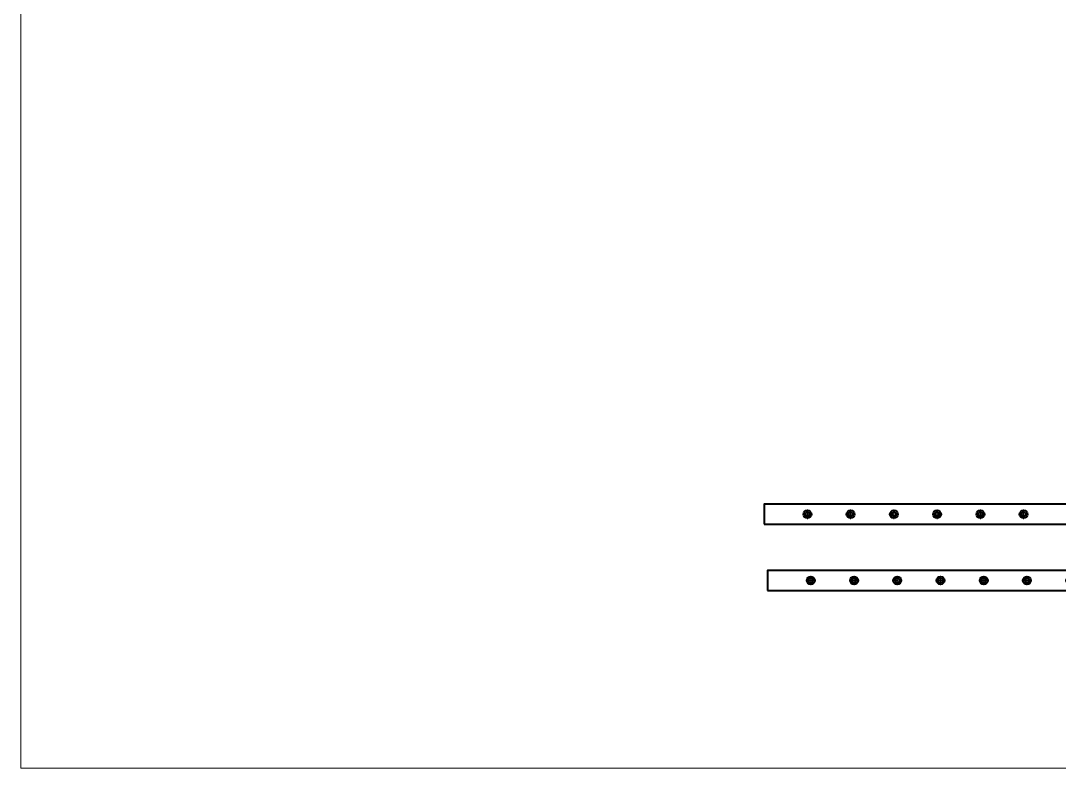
# Model space of a CAD drawing. Header units: millimetres. Extents: x -11382 to 23553, y -372 to 10786.
# Drawn here: x -11382 to -8259, y 1398 to 3646 of the extents above; entities that cross this region are included whole.
import ezdxf

# ---------------------------------------------------------------- set-up
doc = ezdxf.new("R2010")
doc.units = ezdxf.units.MM
doc.header["$LTSCALE"] = 0.2
doc.linetypes.add('CENTER', pattern=[50.8, 31.75, -6.35, 6.35, -6.35])
for name, color, linetype, lineweight in [('đường bao thấy', 7, 'Continuous', 40), ('đường kích thước', 90, 'Continuous', 15), ('đường nét tâm', 137, 'CENTER', 15)]:
    doc.layers.add(name, color=color, linetype=linetype, lineweight=lineweight)

# ---------------------------------------------------------------- blocks, each defined once
blk = doc.blocks.new('dao cắt')
at = {"layer": 'đường bao thấy', "color": 3}
blk.add_lwpolyline([(-9140.6, 5265.3), (-7840.6, 5265.3), (-7840.6, 5325.3), (-9140.6, 5325.3)], close=True, dxfattribs=at)
for centre, radius in [((-9010.6, 5295.3), 12), ((-9010.6, 5295.3), 6.5), ((-8880.6, 5295.3), 12), ((-8880.6, 5295.3), 6.5), ((-8750.6, 5295.3), 12), ((-8750.6, 5295.3), 6.5), ((-8620.6, 5295.3), 12), ((-8620.6, 5295.3), 6.5), ((-8490.6, 5295.3), 12), ((-8490.6, 5295.3), 6.5), ((-8360.6, 5295.3), 12), ((-8360.6, 5295.3), 6.5), ((-8230.6, 5295.3), 12), ((-8230.6, 5295.3), 6.5), ((-8100.6, 5295.3), 12), ((-8100.6, 5295.3), 6.5), ((-7970.6, 5295.3), 12), ((-7970.6, 5295.3), 6.5)]:
    blk.add_circle(centre, radius, dxfattribs=at)
at = {"layer": 'đường nét tâm', "color": 3}
for p, q in [((-9010.6, 5309.6), (-9010.6, 5281)), ((-8880.6, 5309.6), (-8880.6, 5281)), ((-8750.6, 5309.6), (-8750.6, 5281)), ((-8620.6, 5309.6), (-8620.6, 5281)), ((-8490.6, 5309.6), (-8490.6, 5281)), ((-8360.6, 5309.6), (-8360.6, 5281)), ((-8230.6, 5309.6), (-8230.6, 5281)), ((-8100.6, 5309.6), (-8100.6, 5281)), ((-7970.6, 5309.6), (-7970.6, 5281)), ((-9024.9, 5295.3), (-8996.3, 5295.3)), ((-8894.9, 5295.3), (-8866.3, 5295.3)), ((-8764.9, 5295.3), (-8736.3, 5295.3)), ((-8634.9, 5295.3), (-8606.3, 5295.3)), ((-8504.9, 5295.3), (-8476.3, 5295.3)), ((-8374.9, 5295.3), (-8346.3, 5295.3)), ((-8244.9, 5295.3), (-8216.3, 5295.3)), ((-8114.9, 5295.3), (-8086.3, 5295.3)), ((-7984.9, 5295.3), (-7956.3, 5295.3))]:
    blk.add_line(p, q, dxfattribs=at)

msp = doc.modelspace()

# ---------------------------------------------------------------- linework, layer by layer
at = {"layer": 'đường bao thấy'}
msp.add_lwpolyline([(-9146.559, 2131.789), (-7846.559, 2131.789), (-7846.559, 2191.789), (-9146.559, 2191.789)], close=True, dxfattribs=at)
for centre, radius in [((-9016.559, 2161.789), 12), ((-9016.559, 2161.789), 6.5), ((-8886.559, 2161.789), 12), ((-8886.559, 2161.789), 6.5), ((-8756.559, 2161.789), 12), ((-8756.559, 2161.789), 6.5), ((-8626.559, 2161.789), 12), ((-8626.559, 2161.789), 6.5), ((-8496.559, 2161.789), 12), ((-8496.559, 2161.789), 6.5), ((-8366.559, 2161.789), 12), ((-8366.559, 2161.789), 6.5)]:
    msp.add_circle(centre, radius, dxfattribs=at)
at = {"layer": 'đường kích thước'}
msp.add_lwpolyline([(-6571.61, 5775.37), (-11381.623, 5775.37), (-11381.623, 1397.743), (-6571.61, 1397.743)], close=True, dxfattribs=at)
at = {"layer": 'đường nét tâm'}
for p, q in [((-9030.858, 2161.789), (-9002.26, 2161.789)), ((-9016.559, 2176.088), (-9016.559, 2147.49)), ((-8900.858, 2161.789), (-8872.26, 2161.789)), ((-8886.559, 2176.088), (-8886.559, 2147.49)), ((-8770.858, 2161.789), (-8742.26, 2161.789)), ((-8756.559, 2176.088), (-8756.559, 2147.49)), ((-8640.858, 2161.789), (-8612.26, 2161.789)), ((-8626.559, 2176.088), (-8626.559, 2147.49)), ((-8510.858, 2161.789), (-8482.26, 2161.789)), ((-8496.559, 2176.088), (-8496.559, 2147.49)), ((-8380.858, 2161.789), (-8352.26, 2161.789)), ((-8366.559, 2176.088), (-8366.559, 2147.49))]:
    msp.add_line(p, q, dxfattribs=at)

# ---------------------------------------------------------------- block references
at = {"layer": 'đường bao thấy'}
msp.add_blockref('dao cắt', (4.206, -3332.699), dxfattribs=at)

doc.saveas('drawing.dxf')
